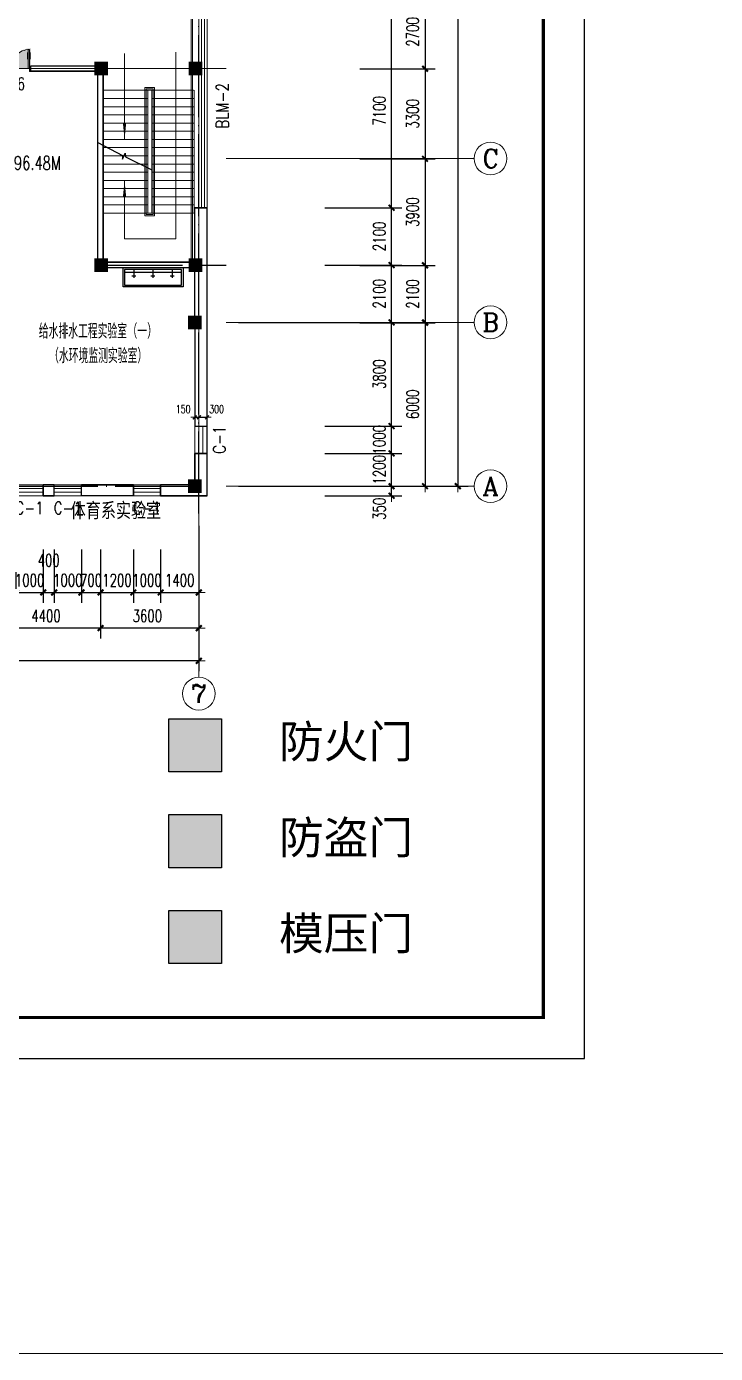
# Model space of a CAD drawing. Extents: x -220435 to 246757, y -381552 to -223577.
# Drawn here: x 97260 to 122495, y -381552 to -332947 of the extents above; entities that cross this region are included whole.
import ezdxf
from ezdxf.enums import TextEntityAlignment as Align

# ---------------------------------------------------------------- set-up
doc = ezdxf.new("R2010")
doc.units = 0
doc.header["$LTSCALE"] = 1500
doc.header["$MEASUREMENT"] = 0
doc.linetypes.add('DOTE', pattern=[2.42, 2, -0.2, 0.02, -0.2])
doc.layers.get('0').update_dxf_attribs({"linetype": 'CONTINUOUS'})
doc.layers.get('DEFPOINTS').update_dxf_attribs({"linetype": 'CONTINUOUS'})
for name, color, linetype in [('AXIS', 7, 'CONTINUOUS'), ('AXIS_TEXT', 7, 'CONTINUOUS'), ('COLUMN', 7, 'CONTINUOUS'), ('DOTE', 7, 'DOTE'), ('JELIBTLTC', 7, 'CONTINUOUS'), ('LVTRY', 7, 'CONTINUOUS'), ('PUB_WALL', 7, 'CONTINUOUS'), ('STAIR', 7, 'CONTINUOUS'), ('WALL', 7, 'CONTINUOUS'), ('WINDOW_TEXT', 7, 'CONTINUOUS'), ('模压门', 90, 'CONTINUOUS'), ('防火门', 10, 'CONTINUOUS'), ('防盗门', 180, 'CONTINUOUS')]:
    doc.layers.add(name, color=color, linetype=linetype)
for name, color, linetype, lineweight in [('PUB_DIM', 7, 'CONTINUOUS', 0), ('WINDOW', 7, 'CONTINUOUS', 0), ('我的', 7, 'CONTINUOUS', 0)]:
    doc.layers.add(name, color=color, linetype=linetype, lineweight=lineweight)
doc.styles.add('_SIMPLEX', font='SIMPLEX.shx', dxfattribs={"width": 0.8})
doc.styles.add('COMPLEX', font='COMPLEX')
doc.styles.add('DIM_FONT', font='TXT.shx', dxfattribs={"width": 0.7})
doc.styles.add('JELIBTLZX1', font='arial.ttf', dxfattribs={"width": 0.65})
doc.styles.add('SIMPLEX', font='SIMPLEX.SHX')
doc.dimstyles.new('AXIS', dxfattribs={"dimtxt": 300, "dimasz": 1, "dimexe": 250, "dimexo": 300, "dimgap": 150, "dimtad": 1, "dimdec": 0, "dimzin": 0, "dimdsep": 46, "dimtxsty": 'DIM_FONT', "dimblk": '_DIMX', "dimcen": 0.09, "dimse1": 1, "dimse2": 1, "dimclrt": 7, "dimadec": 0, "dimazin": 0, "dimtfac": 1, "dimtdec": 0, "dimtix": 1, "dimtmove": 2, "dimatfit": 3, "dimldrblk": '_DIMX', "dimfxl": 1, "dimtolj": 1, "dimtzin": 0, "dimarcsym": 0})
doc.dimstyles.new('DIMN150', dxfattribs={"dimscale": 1.5, "dimtxt": 300, "dimasz": 1, "dimexe": 250, "dimexo": 300, "dimgap": 150, "dimtad": 1, "dimdec": 0, "dimzin": 0, "dimdsep": 46, "dimtxsty": 'DIM_FONT', "dimblk": '_DIMX', "dimcen": 0.09, "dimclrt": 7, "dimadec": 0, "dimazin": 0, "dimtfac": 1, "dimtdec": 0, "dimtix": 1, "dimtmove": 2, "dimatfit": 3, "dimldrblk": '_DIMX', "dimfxl": 1, "dimtolj": 1, "dimtzin": 0, "dimarcsym": 0})

# ---------------------------------------------------------------- blocks, each defined once
blk = doc.blocks.new('_DIMX')
blk.add_line((-150, 0), (150, 0))
at = {"const_width": 50}
blk.add_lwpolyline([(-70, -70), (70, 70)], dxfattribs=at)
blk = doc.blocks.new('*D530')
at = {"layer": 'DEFPOINTS', "color": 0, "lineweight": 20}
for p in [(104572, -271193), (104572, -349783), (113057, -349783)]:
    blk.add_point(p, dxfattribs=at)
at = {"layer": 'PUB_DIM', "color": 0, "lineweight": -2}
for p, q in [((105022, -271193), (113432, -271193)), ((113057, -271194), (113057, -349781)), ((105022, -349783), (113432, -349783))]:
    blk.add_line(p, q, dxfattribs=at)
at = {"layer": 'PUB_DIM', "color": 0, "lineweight": -2, "xscale": 1.5, "yscale": 1.5, "zscale": 1.5}
for p, rotation in [((113057, -271193), 90), ((113057, -349783), 270)]:
    blk.add_blockref('_DIMX', p, dxfattribs=dict(at, rotation=rotation))
at = {"layer": 'PUB_DIM', "color": 7, "insert": (112607, -310488), "char_height": 450, "attachment_point": 5, "rotation": 90, "style": 'DIM_FONT'}
blk.add_mtext('\\A1;78590', dxfattribs=at)
blk = doc.blocks.new('*D531')
at = {"layer": 'DEFPOINTS', "color": 0, "lineweight": 20}
for p in [(99972, -351655), (101172, -351655), (101172, -353678)]:
    blk.add_point(p, dxfattribs=at)
at = {"layer": 'PUB_DIM', "color": 0, "lineweight": -2}
for p, q in [((99972, -352105), (99972, -354053)), ((101172, -352105), (101172, -354053)), ((99971, -353678), (99969, -353678)), ((99972, -353678), (101172, -353678)), ((101174, -353678), (101175, -353678))]:
    blk.add_line(p, q, dxfattribs=at)
at = {"layer": 'PUB_DIM', "color": 0, "lineweight": -2, "xscale": 1.5, "yscale": 1.5, "zscale": 1.5}
blk.add_blockref('_DIMX', (99972, -353678), dxfattribs=at)
at = {"layer": 'PUB_DIM', "color": 0, "lineweight": -2, "xscale": 1.5, "yscale": 1.5, "zscale": 1.5, "rotation": 180}
blk.add_blockref('_DIMX', (101172, -353678), dxfattribs=at)
at = {"layer": 'PUB_DIM', "color": 7, "insert": (100572, -353228), "char_height": 450, "attachment_point": 5, "style": 'DIM_FONT'}
blk.add_mtext('\\A1;1200', dxfattribs=at)
blk = doc.blocks.new('*D532')
at = {"layer": 'DEFPOINTS', "color": 0, "lineweight": 20}
for p in [(99972, -351655), (103572, -351655), (99972, -354983)]:
    blk.add_point(p, dxfattribs=at)
at = {"layer": 'PUB_DIM', "color": 0, "lineweight": -2}
for p, q in [((99972, -352105), (99972, -355358)), ((103572, -352105), (103572, -355358)), ((103571, -354983), (99974, -354983))]:
    blk.add_line(p, q, dxfattribs=at)
at = {"layer": 'PUB_DIM', "color": 0, "lineweight": -2, "xscale": 1.5, "yscale": 1.5, "zscale": 1.5, "rotation": 180}
blk.add_blockref('_DIMX', (99972, -354983), dxfattribs=at)
at = {"layer": 'PUB_DIM', "color": 0, "lineweight": -2, "xscale": 1.5, "yscale": 1.5, "zscale": 1.5}
blk.add_blockref('_DIMX', (103572, -354983), dxfattribs=at)
at = {"layer": 'PUB_DIM', "color": 7, "insert": (101687, -354533), "char_height": 450, "attachment_point": 5, "style": 'DIM_FONT'}
blk.add_mtext('\\A1;3600', dxfattribs=at)
blk = doc.blocks.new('*D533')
at = {"layer": 'DEFPOINTS', "color": 0, "lineweight": 20}
for p in [(61572, -350783), (103572, -350783), (61572, -356183)]:
    blk.add_point(p, dxfattribs=at)
at = {"layer": 'PUB_DIM', "color": 0, "lineweight": -2}
for p, q in [((61572, -351233), (61572, -356558)), ((103572, -351233), (103572, -356558)), ((103571, -356183), (61574, -356183))]:
    blk.add_line(p, q, dxfattribs=at)
at = {"layer": 'PUB_DIM', "color": 0, "lineweight": -2, "xscale": 1.5, "yscale": 1.5, "zscale": 1.5, "rotation": 180}
blk.add_blockref('_DIMX', (61572, -356183), dxfattribs=at)
at = {"layer": 'PUB_DIM', "color": 0, "lineweight": -2, "xscale": 1.5, "yscale": 1.5, "zscale": 1.5}
blk.add_blockref('_DIMX', (103572, -356183), dxfattribs=at)
at = {"layer": 'PUB_DIM', "color": 7, "insert": (82572, -355733), "char_height": 450, "attachment_point": 5, "style": 'DIM_FONT'}
blk.add_mtext('\\A1;42000', dxfattribs=at)
blk = doc.blocks.new('*D534')
at = {"layer": 'DEFPOINTS', "color": 0, "lineweight": 20}
for p in [(61572, -350783), (103572, -350783), (61572, -356183)]:
    blk.add_point(p, dxfattribs=at)
at = {"layer": 'PUB_DIM', "color": 0, "lineweight": -2}
for p, q in [((61572, -351233), (61572, -356558)), ((103572, -351233), (103572, -356558)), ((103571, -356183), (61574, -356183))]:
    blk.add_line(p, q, dxfattribs=at)
at = {"layer": 'PUB_DIM', "color": 0, "lineweight": -2, "xscale": 1.5, "yscale": 1.5, "zscale": 1.5, "rotation": 180}
blk.add_blockref('_DIMX', (61572, -356183), dxfattribs=at)
at = {"layer": 'PUB_DIM', "color": 0, "lineweight": -2, "xscale": 1.5, "yscale": 1.5, "zscale": 1.5}
blk.add_blockref('_DIMX', (103572, -356183), dxfattribs=at)
at = {"layer": 'PUB_DIM', "color": 7, "insert": (82572, -355733), "char_height": 450, "attachment_point": 5, "style": 'DIM_FONT'}
blk.add_mtext('\\A1;42000', dxfattribs=at)
blk = doc.blocks.new('*D443')
at = {"layer": 'DEFPOINTS', "color": 0, "lineweight": 20}
for p in [(95572, -351655), (99972, -351655), (95572, -354983)]:
    blk.add_point(p, dxfattribs=at)
at = {"layer": 'PUB_DIM', "color": 0, "lineweight": -2}
for p, q in [((95572, -352105), (95572, -355358)), ((99972, -352105), (99972, -355358)), ((99971, -354983), (95574, -354983))]:
    blk.add_line(p, q, dxfattribs=at)
at = {"layer": 'PUB_DIM', "color": 0, "lineweight": -2, "xscale": 1.5, "yscale": 1.5, "zscale": 1.5, "rotation": 180}
blk.add_blockref('_DIMX', (95572, -354983), dxfattribs=at)
at = {"layer": 'PUB_DIM', "color": 0, "lineweight": -2, "xscale": 1.5, "yscale": 1.5, "zscale": 1.5}
blk.add_blockref('_DIMX', (99972, -354983), dxfattribs=at)
at = {"layer": 'PUB_DIM', "color": 7, "insert": (97972, -354533), "char_height": 450, "attachment_point": 5, "style": 'DIM_FONT'}
blk.add_mtext('\\A1;4400', dxfattribs=at)
blk = doc.blocks.new('*D449')
at = {"layer": 'DEFPOINTS', "color": 0, "lineweight": 20}
for p in [(99272, -351655), (99972, -351655), (99972, -353678)]:
    blk.add_point(p, dxfattribs=at)
at = {"layer": 'PUB_DIM', "color": 0, "lineweight": -2}
for p, q in [((99272, -352105), (99272, -354053)), ((99972, -352105), (99972, -354053)), ((99271, -353678), (99269, -353678)), ((99272, -353678), (99972, -353678)), ((99974, -353678), (99975, -353678))]:
    blk.add_line(p, q, dxfattribs=at)
at = {"layer": 'PUB_DIM', "color": 0, "lineweight": -2, "xscale": 1.5, "yscale": 1.5, "zscale": 1.5}
blk.add_blockref('_DIMX', (99272, -353678), dxfattribs=at)
at = {"layer": 'PUB_DIM', "color": 0, "lineweight": -2, "xscale": 1.5, "yscale": 1.5, "zscale": 1.5, "rotation": 180}
blk.add_blockref('_DIMX', (99972, -353678), dxfattribs=at)
at = {"layer": 'PUB_DIM', "color": 7, "insert": (99622, -353228), "char_height": 450, "attachment_point": 5, "style": 'DIM_FONT'}
blk.add_mtext('\\A1;700', dxfattribs=at)
blk = doc.blocks.new('*D450')
at = {"layer": 'DEFPOINTS', "color": 0, "lineweight": 20}
for p in [(98272, -351655), (99272, -351655), (99272, -353678)]:
    blk.add_point(p, dxfattribs=at)
at = {"layer": 'PUB_DIM', "color": 0, "lineweight": -2}
for p, q in [((98272, -352105), (98272, -354053)), ((99272, -352105), (99272, -354053)), ((98271, -353678), (98269, -353678)), ((98272, -353678), (99272, -353678)), ((99274, -353678), (99275, -353678))]:
    blk.add_line(p, q, dxfattribs=at)
at = {"layer": 'PUB_DIM', "color": 0, "lineweight": -2, "xscale": 1.5, "yscale": 1.5, "zscale": 1.5}
blk.add_blockref('_DIMX', (98272, -353678), dxfattribs=at)
at = {"layer": 'PUB_DIM', "color": 0, "lineweight": -2, "xscale": 1.5, "yscale": 1.5, "zscale": 1.5, "rotation": 180}
blk.add_blockref('_DIMX', (99272, -353678), dxfattribs=at)
at = {"layer": 'PUB_DIM', "color": 7, "insert": (98772, -353228), "char_height": 450, "attachment_point": 5, "style": 'DIM_FONT'}
blk.add_mtext('\\A1;1000', dxfattribs=at)
blk = doc.blocks.new('*D451')
at = {"layer": 'DEFPOINTS', "color": 0, "lineweight": 20}
for p in [(97872, -351655), (98272, -351655), (98272, -353678)]:
    blk.add_point(p, dxfattribs=at)
at = {"layer": 'PUB_DIM', "color": 0, "lineweight": -2}
for p, q in [((97872, -352105), (97872, -354053)), ((98272, -352105), (98272, -354053)), ((97871, -353678), (97869, -353678)), ((97872, -353678), (98272, -353678)), ((98274, -353678), (98275, -353678))]:
    blk.add_line(p, q, dxfattribs=at)
at = {"layer": 'PUB_DIM', "color": 0, "lineweight": -2, "xscale": 1.5, "yscale": 1.5, "zscale": 1.5}
blk.add_blockref('_DIMX', (97872, -353678), dxfattribs=at)
at = {"layer": 'PUB_DIM', "color": 0, "lineweight": -2, "xscale": 1.5, "yscale": 1.5, "zscale": 1.5, "rotation": 180}
blk.add_blockref('_DIMX', (98272, -353678), dxfattribs=at)
at = {"layer": 'PUB_DIM', "color": 7, "insert": (98072, -352496), "char_height": 450, "attachment_point": 5, "style": 'DIM_FONT'}
blk.add_mtext('\\A1;400', dxfattribs=at)
blk = doc.blocks.new('*D452')
at = {"layer": 'DEFPOINTS', "color": 0, "lineweight": 20}
for p in [(96872, -351655), (97872, -351655), (97872, -353678)]:
    blk.add_point(p, dxfattribs=at)
at = {"layer": 'PUB_DIM', "color": 0, "lineweight": -2}
for p, q in [((96872, -352105), (96872, -354053)), ((97872, -352105), (97872, -354053)), ((96871, -353678), (96869, -353678)), ((96872, -353678), (97872, -353678)), ((97874, -353678), (97875, -353678))]:
    blk.add_line(p, q, dxfattribs=at)
at = {"layer": 'PUB_DIM', "color": 0, "lineweight": -2, "xscale": 1.5, "yscale": 1.5, "zscale": 1.5}
blk.add_blockref('_DIMX', (96872, -353678), dxfattribs=at)
at = {"layer": 'PUB_DIM', "color": 0, "lineweight": -2, "xscale": 1.5, "yscale": 1.5, "zscale": 1.5, "rotation": 180}
blk.add_blockref('_DIMX', (97872, -353678), dxfattribs=at)
at = {"layer": 'PUB_DIM', "color": 7, "insert": (97372, -353228), "char_height": 450, "attachment_point": 5, "style": 'DIM_FONT'}
blk.add_mtext('\\A1;1000', dxfattribs=at)
blk = doc.blocks.new('_WBLK')
for p, q in [((-0.5, 0.5), (0.5, 0.5)), ((0.5, 0.167), (-0.5, 0.167)), ((0.5, -0.167), (-0.5, -0.167)), ((-0.5, -0.5), (0.5, -0.5))]:
    blk.add_line(p, q)
at = {"layer": 'WINDOW_TEXT', "style": 'SIMPLEX', "flags": 9}
blk.add_attdef('A', text='', height=1, dxfattribs=at).set_placement((0, 1.5), align=Align.MIDDLE)
blk = doc.blocks.new('_FZH')
blk.add_solid([(-0.5, -0.5), (0.5, -0.5), (-0.5, 0.5), (0.5, 0.5)])
blk = doc.blocks.new('_LV16')
for p, q in [((-75.7, 264.7), (73.5, 264.7)), ((0, 0), (0, 329.6))]:
    blk.add_line(p, q)
blk.add_circle((0, 264.7), 16.2)
blk = doc.blocks.new('M_A20TUI')
for p, q in [((-0.483, 0.396), (-0.483, 0.235)), ((-0.467, 0.471), (-0.467, -0.062)), ((-0.433, 0.47), (-0.433, 0.004)), ((-0.417, 0.396), (-0.417, 0.235)), ((0.417, 0.396), (0.417, 0.235)), ((0.433, 0.47), (0.433, 0.004)), ((0.467, 0.471), (0.467, -0.062)), ((0.483, 0.396), (0.483, 0.235)), ((-0.5, 0.004), (-0.433, 0.004)), ((-0.5, 0.004), (-0.5, -0.062)), ((0.5, 0.004), (0.433, 0.004)), ((0.5, 0.004), (0.5, -0.062)), ((-0.5, -0.062), (-0.467, -0.062)), ((0.5, -0.062), (0.467, -0.062))]:
    blk.add_line(p, q)
for centre, start, end in [((-0.467, 0.004), 0, 90), ((0.467, 0.004), 90, 180)]:
    blk.add_arc(centre, 0.467, start, end)
blk = doc.blocks.new('*D412')
at = {"layer": 'DEFPOINTS', "color": 0, "lineweight": 20}
for p in [(107742, -343783), (110631, -343783), (107742, -347583)]:
    blk.add_point(p, dxfattribs=at)
at = {"layer": 'PUB_DIM', "color": 0, "lineweight": -2}
for p, q in [((108192, -343783), (111006, -343783)), ((110631, -347581), (110631, -343784)), ((108192, -347583), (111006, -347583))]:
    blk.add_line(p, q, dxfattribs=at)
at = {"layer": 'PUB_DIM', "color": 0, "lineweight": -2, "xscale": 1.5, "yscale": 1.5, "zscale": 1.5}
for p, rotation in [((110631, -343783), 90), ((110631, -347583), 270)]:
    blk.add_blockref('_DIMX', p, dxfattribs=dict(at, rotation=rotation))
at = {"layer": 'PUB_DIM', "color": 7, "insert": (110181, -345683), "char_height": 450, "attachment_point": 5, "rotation": 90, "style": 'DIM_FONT'}
blk.add_mtext('\\A1;3800', dxfattribs=at)
blk = doc.blocks.new('*D413')
at = {"layer": 'DEFPOINTS', "color": 0, "lineweight": 20}
for p in [(104572, -343783), (104572, -349783), (111857, -349783)]:
    blk.add_point(p, dxfattribs=at)
at = {"layer": 'PUB_DIM', "color": 0, "lineweight": -2}
for p, q in [((105022, -343783), (112232, -343783)), ((111857, -343784), (111857, -349781)), ((105022, -349783), (112232, -349783))]:
    blk.add_line(p, q, dxfattribs=at)
at = {"layer": 'PUB_DIM', "color": 0, "lineweight": -2, "xscale": 1.5, "yscale": 1.5, "zscale": 1.5}
for p, rotation in [((111857, -343783), 90), ((111857, -349783), 270)]:
    blk.add_blockref('_DIMX', p, dxfattribs=dict(at, rotation=rotation))
at = {"layer": 'PUB_DIM', "color": 7, "insert": (111407, -346783), "char_height": 450, "attachment_point": 5, "rotation": 90, "style": 'DIM_FONT'}
blk.add_mtext('\\A1;6000', dxfattribs=at)
blk = doc.blocks.new('*D307')
at = {"layer": 'DEFPOINTS', "color": 0, "lineweight": 20}
for p in [(107742, -349783), (110632, -349783), (107742, -350133)]:
    blk.add_point(p, dxfattribs=at)
at = {"layer": 'PUB_DIM', "color": 0, "lineweight": -2}
for p, q in [((108192, -349783), (111007, -349783)), ((110632, -349781), (110632, -349780)), ((110632, -350133), (110632, -349783)), ((108192, -350133), (111007, -350133)), ((110632, -350134), (110632, -350136))]:
    blk.add_line(p, q, dxfattribs=at)
at = {"layer": 'PUB_DIM', "color": 0, "lineweight": -2, "xscale": 1.5, "yscale": 1.5, "zscale": 1.5}
for p, rotation in [((110632, -349783), 270), ((110632, -350133), 90)]:
    blk.add_blockref('_DIMX', p, dxfattribs=dict(at, rotation=rotation))
at = {"layer": 'PUB_DIM', "color": 7, "insert": (110182, -350612), "char_height": 450, "attachment_point": 5, "rotation": 90, "style": 'DIM_FONT'}
blk.add_mtext('\\A1;350', dxfattribs=at)
blk = doc.blocks.new('*D308')
at = {"layer": 'DEFPOINTS', "color": 0, "lineweight": 20}
for p in [(107742, -348583), (110632, -348583), (107742, -349783)]:
    blk.add_point(p, dxfattribs=at)
at = {"layer": 'PUB_DIM', "color": 0, "lineweight": -2}
for p, q in [((108192, -348583), (111007, -348583)), ((110632, -348581), (110632, -348580)), ((110632, -349783), (110632, -348583)), ((108192, -349783), (111007, -349783)), ((110632, -349784), (110632, -349786))]:
    blk.add_line(p, q, dxfattribs=at)
at = {"layer": 'PUB_DIM', "color": 0, "lineweight": -2, "xscale": 1.5, "yscale": 1.5, "zscale": 1.5}
for p, rotation in [((110632, -348583), 270), ((110632, -349783), 90)]:
    blk.add_blockref('_DIMX', p, dxfattribs=dict(at, rotation=rotation))
at = {"layer": 'PUB_DIM', "color": 7, "insert": (110182, -349183), "char_height": 450, "attachment_point": 5, "rotation": 90, "style": 'DIM_FONT'}
blk.add_mtext('\\A1;1200', dxfattribs=at)
blk = doc.blocks.new('*D309')
at = {"layer": 'DEFPOINTS', "color": 0, "lineweight": 20}
for p in [(107742, -347583), (110631, -347583), (107742, -348583)]:
    blk.add_point(p, dxfattribs=at)
at = {"layer": 'PUB_DIM', "color": 0, "lineweight": -2}
for p, q in [((108192, -347583), (111006, -347583)), ((110631, -347581), (110631, -347580)), ((110631, -348583), (110631, -347583)), ((108192, -348583), (111006, -348583)), ((110631, -348584), (110631, -348586))]:
    blk.add_line(p, q, dxfattribs=at)
at = {"layer": 'PUB_DIM', "color": 0, "lineweight": -2, "xscale": 1.5, "yscale": 1.5, "zscale": 1.5}
for p, rotation in [((110631, -347583), 270), ((110631, -348583), 90)]:
    blk.add_blockref('_DIMX', p, dxfattribs=dict(at, rotation=rotation))
at = {"layer": 'PUB_DIM', "color": 7, "insert": (110181, -348083), "char_height": 450, "attachment_point": 5, "rotation": 90, "style": 'DIM_FONT'}
blk.add_mtext('\\A1;1000', dxfattribs=at)
blk = doc.blocks.new('_AXISO')
blk.add_circle((0, 0), 0.5)
at = {"layer": 'AXIS_TEXT', "style": 'COMPLEX', "width": 1.041667}
blk.add_attdef('A', text='', height=0.56, dxfattribs=at).set_placement((-0.25, -0.28), (0.25, -0.28), align=Align.FIT)
blk = doc.blocks.new('*D310')
at = {"layer": 'DEFPOINTS', "color": 0, "lineweight": 20}
for p in [(103572, -347260), (103872, -347260), (103872, -347260)]:
    blk.add_point(p, dxfattribs=at)
at = {"layer": 'PUB_DIM', "color": 0, "lineweight": -2}
for p, q in [((103571, -347260), (103570, -347260)), ((103572, -347260), (103872, -347260)), ((103873, -347260), (103874, -347260))]:
    blk.add_line(p, q, dxfattribs=at)
blk.add_blockref('_DIMX', (103572, -347260), dxfattribs=at)
at = {"layer": 'PUB_DIM', "color": 0, "lineweight": -2, "rotation": 180}
blk.add_blockref('_DIMX', (103872, -347260), dxfattribs=at)
at = {"layer": 'PUB_DIM', "color": 7, "insert": (104222, -346960), "char_height": 300, "attachment_point": 5, "style": 'DIM_FONT'}
blk.add_mtext('\\A1;300', dxfattribs=at)
blk = doc.blocks.new('*D311')
at = {"layer": 'DEFPOINTS', "color": 0, "lineweight": 20}
for p in [(103422, -347260), (103572, -347260), (103572, -347260)]:
    blk.add_point(p, dxfattribs=at)
at = {"layer": 'PUB_DIM', "color": 0, "lineweight": -2}
for p, q in [((103421, -347260), (103420, -347260)), ((103422, -347260), (103572, -347260)), ((103573, -347260), (103574, -347260))]:
    blk.add_line(p, q, dxfattribs=at)
blk.add_blockref('_DIMX', (103422, -347260), dxfattribs=at)
at = {"layer": 'PUB_DIM', "color": 0, "lineweight": -2, "rotation": 180}
blk.add_blockref('_DIMX', (103572, -347260), dxfattribs=at)
at = {"layer": 'PUB_DIM', "color": 7, "insert": (102997, -346960), "char_height": 300, "attachment_point": 5, "style": 'DIM_FONT'}
blk.add_mtext('\\A1;150', dxfattribs=at)
blk = doc.blocks.new('*D312')
at = {"layer": 'DEFPOINTS', "color": 0, "lineweight": 20}
for p in [(102172, -351655), (103572, -351655), (103572, -353678)]:
    blk.add_point(p, dxfattribs=at)
at = {"layer": 'PUB_DIM', "color": 0, "lineweight": -2}
for p, q in [((102172, -352105), (102172, -354053)), ((103572, -352105), (103572, -354053)), ((102174, -353678), (103571, -353678))]:
    blk.add_line(p, q, dxfattribs=at)
at = {"layer": 'PUB_DIM', "color": 0, "lineweight": -2, "xscale": 1.5, "yscale": 1.5, "zscale": 1.5, "rotation": 180}
blk.add_blockref('_DIMX', (102172, -353678), dxfattribs=at)
at = {"layer": 'PUB_DIM', "color": 0, "lineweight": -2, "xscale": 1.5, "yscale": 1.5, "zscale": 1.5}
blk.add_blockref('_DIMX', (103572, -353678), dxfattribs=at)
at = {"layer": 'PUB_DIM', "color": 7, "insert": (102872, -353228), "char_height": 450, "attachment_point": 5, "style": 'DIM_FONT'}
blk.add_mtext('\\A1;1400', dxfattribs=at)
blk = doc.blocks.new('*D313')
at = {"layer": 'DEFPOINTS', "color": 0, "lineweight": 20}
for p in [(101172, -351655), (102172, -351655), (102172, -353678)]:
    blk.add_point(p, dxfattribs=at)
at = {"layer": 'PUB_DIM', "color": 0, "lineweight": -2}
for p, q in [((101172, -352105), (101172, -354053)), ((102172, -352105), (102172, -354053)), ((101171, -353678), (101169, -353678)), ((101172, -353678), (102172, -353678)), ((102174, -353678), (102175, -353678))]:
    blk.add_line(p, q, dxfattribs=at)
at = {"layer": 'PUB_DIM', "color": 0, "lineweight": -2, "xscale": 1.5, "yscale": 1.5, "zscale": 1.5}
blk.add_blockref('_DIMX', (101172, -353678), dxfattribs=at)
at = {"layer": 'PUB_DIM', "color": 0, "lineweight": -2, "xscale": 1.5, "yscale": 1.5, "zscale": 1.5, "rotation": 180}
blk.add_blockref('_DIMX', (102172, -353678), dxfattribs=at)
at = {"layer": 'PUB_DIM', "color": 7, "insert": (101672, -353228), "char_height": 450, "attachment_point": 5, "style": 'DIM_FONT'}
blk.add_mtext('\\A1;1000', dxfattribs=at)
blk = doc.blocks.new('*D317')
at = {"layer": 'DEFPOINTS', "color": 0, "lineweight": 20}
for p in [(107742, -341684), (110631, -341684), (107742, -343784)]:
    blk.add_point(p, dxfattribs=at)
at = {"layer": 'PUB_DIM', "color": 0, "lineweight": -2}
for p, q in [((108192, -341684), (111006, -341684)), ((110631, -343783), (110631, -341686)), ((108192, -343784), (111006, -343784))]:
    blk.add_line(p, q, dxfattribs=at)
at = {"layer": 'PUB_DIM', "color": 0, "lineweight": -2, "xscale": 1.5, "yscale": 1.5, "zscale": 1.5}
for p, rotation in [((110631, -341684), 90), ((110631, -343784), 270)]:
    blk.add_blockref('_DIMX', p, dxfattribs=dict(at, rotation=rotation))
at = {"layer": 'PUB_DIM', "color": 7, "insert": (110181, -342734), "char_height": 450, "attachment_point": 5, "rotation": 90, "style": 'DIM_FONT'}
blk.add_mtext('\\A1;2100', dxfattribs=at)
blk = doc.blocks.new('*D318')
at = {"layer": 'DEFPOINTS', "color": 0, "lineweight": 20}
for p in [(107742, -339584), (110631, -339584), (107742, -341684)]:
    blk.add_point(p, dxfattribs=at)
at = {"layer": 'PUB_DIM', "color": 0, "lineweight": -2}
for p, q in [((108192, -339584), (111006, -339584)), ((110631, -341683), (110631, -339586)), ((108192, -341684), (111006, -341684))]:
    blk.add_line(p, q, dxfattribs=at)
at = {"layer": 'PUB_DIM', "color": 0, "lineweight": -2, "xscale": 1.5, "yscale": 1.5, "zscale": 1.5}
for p, rotation in [((110631, -339584), 90), ((110631, -341684), 270)]:
    blk.add_blockref('_DIMX', p, dxfattribs=dict(at, rotation=rotation))
at = {"layer": 'PUB_DIM', "color": 7, "insert": (110181, -340634), "char_height": 450, "attachment_point": 5, "rotation": 90, "style": 'DIM_FONT'}
blk.add_mtext('\\A1;2100', dxfattribs=at)
blk = doc.blocks.new('*D320')
at = {"layer": 'DEFPOINTS', "color": 0, "lineweight": 20}
for p in [(107742, -332484), (110631, -332484), (107742, -339584)]:
    blk.add_point(p, dxfattribs=at)
at = {"layer": 'PUB_DIM', "color": 0, "lineweight": -2}
for p, q in [((108192, -332484), (111006, -332484)), ((110631, -339583), (110631, -332486)), ((108192, -339584), (111006, -339584))]:
    blk.add_line(p, q, dxfattribs=at)
at = {"layer": 'PUB_DIM', "color": 0, "lineweight": -2, "xscale": 1.5, "yscale": 1.5, "zscale": 1.5}
for p, rotation in [((110631, -332484), 90), ((110631, -339584), 270)]:
    blk.add_blockref('_DIMX', p, dxfattribs=dict(at, rotation=rotation))
at = {"layer": 'PUB_DIM', "color": 7, "insert": (110181, -336034), "char_height": 450, "attachment_point": 5, "rotation": 90, "style": 'DIM_FONT'}
blk.add_mtext('\\A1;7100', dxfattribs=at)
blk = doc.blocks.new('*D321')
at = {"layer": 'DEFPOINTS', "color": 0, "lineweight": 20}
for p in [(109016, -334494), (109016, -337794), (111857, -337794)]:
    blk.add_point(p, dxfattribs=at)
at = {"layer": 'PUB_DIM', "color": 0, "lineweight": -2}
for p, q in [((109466, -334494), (112232, -334494)), ((111857, -334496), (111857, -337793)), ((109466, -337794), (112232, -337794))]:
    blk.add_line(p, q, dxfattribs=at)
at = {"layer": 'PUB_DIM', "color": 0, "lineweight": -2, "xscale": 1.5, "yscale": 1.5, "zscale": 1.5}
for p, rotation in [((111857, -334494), 90), ((111857, -337794), 270)]:
    blk.add_blockref('_DIMX', p, dxfattribs=dict(at, rotation=rotation))
at = {"layer": 'PUB_DIM', "color": 7, "insert": (111407, -336144), "char_height": 450, "attachment_point": 5, "rotation": 90, "style": 'DIM_FONT'}
blk.add_mtext('\\A1;3300', dxfattribs=at)
blk = doc.blocks.new('*D322')
at = {"layer": 'DEFPOINTS', "color": 0, "lineweight": 20}
for p in [(109016, -341694), (109016, -343794), (111857, -343794)]:
    blk.add_point(p, dxfattribs=at)
at = {"layer": 'PUB_DIM', "color": 0, "lineweight": -2}
for p, q in [((109466, -341694), (112232, -341694)), ((111857, -341696), (111857, -343793)), ((109466, -343794), (112232, -343794))]:
    blk.add_line(p, q, dxfattribs=at)
at = {"layer": 'PUB_DIM', "color": 0, "lineweight": -2, "xscale": 1.5, "yscale": 1.5, "zscale": 1.5}
for p, rotation in [((111857, -341694), 90), ((111857, -343794), 270)]:
    blk.add_blockref('_DIMX', p, dxfattribs=dict(at, rotation=rotation))
at = {"layer": 'PUB_DIM', "color": 7, "insert": (111407, -342744), "char_height": 450, "attachment_point": 5, "rotation": 90, "style": 'DIM_FONT'}
blk.add_mtext('\\A1;2100', dxfattribs=at)
blk = doc.blocks.new('*D323')
at = {"layer": 'DEFPOINTS', "color": 0, "lineweight": 20}
for p in [(109016, -337794), (109016, -341694), (111857, -341694)]:
    blk.add_point(p, dxfattribs=at)
at = {"layer": 'PUB_DIM', "color": 0, "lineweight": -2}
for p, q in [((109466, -337794), (112232, -337794)), ((111857, -337796), (111857, -341693)), ((109466, -341694), (112232, -341694))]:
    blk.add_line(p, q, dxfattribs=at)
at = {"layer": 'PUB_DIM', "color": 0, "lineweight": -2, "xscale": 1.5, "yscale": 1.5, "zscale": 1.5}
for p, rotation in [((111857, -337794), 90), ((111857, -341694), 270)]:
    blk.add_blockref('_DIMX', p, dxfattribs=dict(at, rotation=rotation))
at = {"layer": 'PUB_DIM', "color": 7, "insert": (111407, -339744), "char_height": 450, "attachment_point": 5, "rotation": 90, "style": 'DIM_FONT'}
blk.add_mtext('\\A1;3900', dxfattribs=at)
blk = doc.blocks.new('*D324')
at = {"layer": 'DEFPOINTS', "color": 0, "lineweight": 20}
for p in [(109016, -331794), (109016, -334494), (111857, -334494)]:
    blk.add_point(p, dxfattribs=at)
at = {"layer": 'PUB_DIM', "color": 0, "lineweight": -2}
for p, q in [((109466, -331794), (112232, -331794)), ((111857, -331796), (111857, -334493)), ((109466, -334494), (112232, -334494))]:
    blk.add_line(p, q, dxfattribs=at)
at = {"layer": 'PUB_DIM', "color": 0, "lineweight": -2, "xscale": 1.5, "yscale": 1.5, "zscale": 1.5}
for p, rotation in [((111857, -331794), 90), ((111857, -334494), 270)]:
    blk.add_blockref('_DIMX', p, dxfattribs=dict(at, rotation=rotation))
at = {"layer": 'PUB_DIM', "color": 7, "insert": (111407, -333144), "char_height": 450, "attachment_point": 5, "rotation": 90, "style": 'DIM_FONT'}
blk.add_mtext('\\A1;2700', dxfattribs=at)
blk = doc.blocks.new('_ARROW')
blk.add_solid([(0, 0), (-1, 0.1), (-1, -0.1)])

msp = doc.modelspace()

# ---------------------------------------------------------------- hatches: boundary and pattern name
at = {"layer": '模压门'}
msp.add_hatch(color=256, dxfattribs=at).paths.add_polyline_path([(104406.9, -365329.2), (102474.4, -365329.2), (102474.4, -367272.4), (104406.9, -367272.4)])
at = {"layer": '防火门'}
msp.add_hatch(color=256, dxfattribs=at).paths.add_polyline_path([(104406.9, -358301), (102474.4, -358301), (102474.4, -360244.2), (104406.9, -360244.2)])
at = {"layer": '防盗门'}
for points in [[(97424.1, -333738.8, 0.4142136), (96674.1, -334488.8), (97424.1, -334488.8)], [(104406.9, -361815.1), (102474.4, -361815.1), (102474.4, -363758.3), (104406.9, -363758.3)]]:
    msp.add_hatch(color=256, dxfattribs=at).paths.add_polyline_path(points)

# ---------------------------------------------------------------- linework, layer by layer
for points in [[(102474.4, -358301), (104406.9, -358301), (104406.9, -360244.2), (102474.4, -360244.2)], [(102474.4, -361815.1), (104406.9, -361815.1), (104406.9, -363758.3), (102474.4, -363758.3)], [(102474.4, -365329.2), (104406.9, -365329.2), (104406.9, -367272.4), (102474.4, -367272.4)]]:
    msp.add_lwpolyline(points, close=True)
at = {"layer": 'AXIS', "color": 250}
msp.add_lwpolyline([(117695.1, -253559.3), (30855, -253559.3), (30855, -370748.3), (117695.1, -370748.3)], close=True, dxfattribs=at)
at = {"layer": 'AXIS', "color": 0, "const_width": 120.2}
msp.add_lwpolyline([(116192.7, -255061.7), (32357.4, -255061.7), (32357.4, -369245.9), (116192.7, -369245.9)], close=True, dxfattribs=at)
at = {"layer": 'DOTE'}
for p, q in [((103572.4, -350782.5), (103572.4, -270192.5)), ((99972.4, -341682.5), (104572.4, -341682.5)), ((60572.4, -349782.5), (103542.4, -349782.5))]:
    msp.add_line(p, q, dxfattribs=at)
at = {"layer": 'LVTRY'}
for p, q in [((100794, -342480.9), (100794, -341790.9)), ((100854, -341850.9), (100854, -342420.9)), ((102934, -341850.9), (100854, -341850.9)), ((102934, -341950.9), (100854, -341950.9)), ((102934, -342420.9), (102934, -341850.9)), ((102994, -341790.9), (102994, -342480.9)), ((102994, -342480.9), (100794, -342480.9)), ((100854, -342420.9), (102934, -342420.9))]:
    msp.add_line(p, q, dxfattribs=at)
at = {"layer": 'PUB_DIM'}
for p, q in [((103572.4, -356782.5), (103572.4, -276192.5)), ((56759.7, -334482.5), (104572.4, -334482.5)), ((113656.5, -337782.5), (104572.4, -337782.5)), ((113656.5, -343782.5), (104572.4, -343782.5)), ((113656.5, -349782.5), (104572.4, -349782.5)), ((103572.4, -356782.5), (103572.4, -350782.5)), ((103572.4, -356782.5), (103572.4, -350782.5))]:
    msp.add_line(p, q, dxfattribs=at)
for points in [[(100849.9, -338582.5), (100849.9, -340728.5), (102733.7, -340728.5), (102733.7, -333883.7)], [(100849.9, -337082.5), (100849.9, -333936.5)]]:
    msp.add_lwpolyline(points, dxfattribs=at)
at = {"layer": 'PUB_WALL'}
for p, q in [((97422.4, -334582.5), (97422.4, -334382.5)), ((97422.4, -334382.5), (100072.4, -334382.5)), ((97422.4, -334582.5), (97422.4, -334382.5)), ((97422.4, -334382.5), (100072.4, -334382.5)), ((100072.4, -341582.5), (100072.4, -334382.5)), ((100072.4, -334382.5), (100072.4, -341582.5)), ((97422.4, -334582.5), (99872.4, -334582.5)), ((99872.4, -334582.5), (97422.4, -334582.5)), ((99872.4, -341782.5), (99872.4, -334582.5)), ((99872.4, -341782.5), (99872.4, -334582.5)), ((103422.4, -341582.5), (103422.4, -339582.5)), ((103422.4, -339582.5), (103872.4, -339582.5)), ((103422.4, -341582.5), (103422.4, -339582.5)), ((103872.4, -339582.5), (103422.4, -339582.5)), ((103872.4, -350132.5), (103872.4, -339582.5)), ((103872.4, -350132.5), (103872.4, -339582.5)), ((103422.4, -341582.5), (100072.4, -341582.5)), ((100072.4, -341582.5), (103422.4, -341582.5)), ((103422.4, -341782.5), (99872.4, -341782.5)), ((103422.4, -341782.5), (99872.4, -341782.5)), ((103422.4, -343682.5), (103422.4, -341782.5)), ((103422.4, -343682.5), (103422.4, -341782.5)), ((103422.4, -343882.5), (103422.4, -347582.5)), ((103422.4, -343882.5), (103422.4, -347582.5)), ((103422.4, -347582.5), (103872.4, -347582.5)), ((103422.4, -347582.5), (103872.4, -347582.5)), ((103422.4, -348582.5), (103872.4, -348582.5)), ((103422.4, -349732.5), (103422.4, -348582.5)), ((103872.4, -348582.5), (103422.4, -348582.5)), ((103422.4, -348582.5), (103422.4, -349732.5)), ((98272.4, -349732.5), (97872.4, -349732.5)), ((97872.4, -350132.5), (97872.4, -349732.5)), ((98272.4, -349732.5), (97872.4, -349732.5)), ((97872.4, -349732.5), (97872.4, -350132.5)), ((98272.4, -350132.5), (98272.4, -349732.5)), ((98272.4, -350132.5), (98272.4, -349732.5)), ((101172.4, -349732.5), (99272.4, -349732.5)), ((99272.4, -350132.5), (99272.4, -349732.5)), ((99272.4, -350132.5), (99272.4, -349732.5)), ((99272.4, -349732.5), (101172.4, -349732.5)), ((101172.4, -350132.5), (101172.4, -349732.5)), ((101172.4, -349732.5), (101172.4, -350132.5)), ((102172.4, -350132.5), (102172.4, -349732.5)), ((103422.4, -349732.5), (102172.4, -349732.5)), ((103422.4, -349732.5), (102172.4, -349732.5)), ((102172.4, -349732.5), (102172.4, -350132.5)), ((98272.4, -350132.5), (97872.4, -350132.5)), ((97872.4, -350132.5), (98272.4, -350132.5)), ((101172.4, -350132.5), (99272.4, -350132.5)), ((101172.4, -350132.5), (99272.4, -350132.5)), ((103872.4, -350132.5), (102172.4, -350132.5)), ((102172.4, -350132.5), (103872.4, -350132.5))]:
    msp.add_line(p, q, dxfattribs=at)
at = {"layer": 'STAIR'}
for p, q in [((99872.4, -337192.2), (100771.1, -337667.2)), ((100771.1, -337667.2), (100772.1, -337801.4)), ((100772.1, -337801.4), (100877.8, -337585.9)), ((100877.8, -337585.9), (100878.8, -337720.1)), ((100878.8, -337720.1), (101847.4, -338195.1))]:
    msp.add_line(p, q, dxfattribs=at)
at = {"layer": 'WALL'}
for p, q in [((97422.4, -334582.5), (97422.4, -334382.5)), ((97422.4, -334382.5), (100072.4, -334382.5)), ((100072.4, -341582.5), (100072.4, -334382.5)), ((97422.4, -334582.5), (99872.4, -334582.5)), ((99872.4, -341782.5), (99872.4, -334582.5)), ((103422.4, -341582.5), (103422.4, -339582.5)), ((103422.4, -339582.5), (103872.4, -339582.5)), ((103872.4, -350132.5), (103872.4, -339582.5)), ((103422.4, -341582.5), (100072.4, -341582.5)), ((103422.4, -341782.5), (99872.4, -341782.5)), ((103422.4, -343682.5), (103422.4, -341782.5)), ((103422.4, -343882.5), (103422.4, -347582.5)), ((103422.4, -347582.5), (103872.4, -347582.5)), ((103422.4, -348582.5), (103872.4, -348582.5)), ((103422.4, -349732.5), (103422.4, -348582.5)), ((98272.4, -349732.5), (97872.4, -349732.5)), ((97872.4, -350132.5), (97872.4, -349732.5)), ((98272.4, -350132.5), (98272.4, -349732.5)), ((101172.4, -349732.5), (99272.4, -349732.5)), ((99272.4, -350132.5), (99272.4, -349732.5)), ((101172.4, -350132.5), (101172.4, -349732.5)), ((102172.4, -350132.5), (102172.4, -349732.5)), ((103422.4, -349732.5), (102172.4, -349732.5)), ((98272.4, -350132.5), (97872.4, -350132.5)), ((101172.4, -350132.5), (99272.4, -350132.5)), ((103872.4, -350132.5), (102172.4, -350132.5))]:
    msp.add_line(p, q, dxfattribs=at)
at = {"layer": 'WINDOW'}
for p, q in [((103294, -341433.1), (103294, -331782.5)), ((103344, -341433.1), (103344, -331782.5)), ((103671.2, -332482.5), (103671.2, -339582.5)), ((103773.3, -332482.5), (103773.3, -339582.5)), ((103871.2, -332482.5), (103871.2, -339582.5)), ((100072.4, -335282.5), (103372.4, -335282.5)), ((101597.4, -339882.5), (101597.4, -335182.5)), ((101597.4, -335182.5), (101947.4, -335182.5)), ((101647.4, -339832.5), (101647.4, -335232.5)), ((101647.4, -335232.5), (101897.4, -335232.5)), ((101697.4, -339782.5), (101697.4, -335282.5)), ((101847.4, -339782.5), (101847.4, -335282.5)), ((101897.4, -339832.5), (101897.4, -335232.5)), ((101947.4, -339882.5), (101947.4, -335182.5)), ((103394, -339782.5), (103394, -335282.5)), ((100072.4, -335582.5), (101697.4, -335582.5)), ((101847.4, -335582.5), (103372.4, -335582.5)), ((100072.4, -335882.5), (101697.4, -335882.5)), ((100072.4, -336182.5), (101697.4, -336182.5)), ((101847.4, -335882.5), (103372.4, -335882.5)), ((101847.4, -336182.5), (103372.4, -336182.5)), ((100072.4, -336482.5), (101697.4, -336482.5)), ((100072.4, -336782.5), (101697.4, -336782.5)), ((101847.4, -336482.5), (103372.4, -336482.5)), ((101847.4, -336782.5), (103372.4, -336782.5)), ((100072.4, -337082.5), (101697.4, -337082.5)), ((101847.4, -337082.5), (103372.4, -337082.5)), ((100072.4, -337382.5), (101697.4, -337382.5)), ((100072.4, -337682.5), (101697.4, -337682.5)), ((101847.4, -337382.5), (103372.4, -337382.5)), ((101847.4, -337682.5), (103372.4, -337682.5)), ((100072.4, -337982.5), (101697.4, -337982.5)), ((100072.4, -338282.5), (101697.4, -338282.5)), ((101847.4, -337982.5), (103372.4, -337982.5)), ((101847.4, -338282.5), (103372.4, -338282.5)), ((100072.4, -338582.5), (101697.4, -338582.5)), ((101847.4, -338582.5), (103372.4, -338582.5)), ((100072.4, -338882.5), (101697.4, -338882.5)), ((100072.4, -339182.5), (101697.4, -339182.5)), ((101847.4, -338882.5), (103372.4, -338882.5)), ((101847.4, -339182.5), (103372.4, -339182.5)), ((100072.4, -339482.5), (101697.4, -339482.5)), ((101847.4, -339482.5), (103372.4, -339482.5)), ((100072.4, -339782.5), (103372.4, -339782.5)), ((100072.4, -339782.5), (103372.4, -339782.5)), ((101597.4, -339882.5), (101947.4, -339882.5)), ((101647.4, -339832.5), (101897.4, -339832.5))]:
    msp.add_line(p, q, dxfattribs=at)
at = {"layer": '我的', "linetype": 'ByBlock', "lineweight": 20}
msp.add_lwpolyline([(-220435.3, -223577.2), (246757, -223577.2), (246757, -381551.9), (-220435.3, -381551.9)], close=True, dxfattribs=at)

# ---------------------------------------------------------------- block references
at = {"layer": 'COLUMN', "xscale": 500, "yscale": 500, "zscale": 500}
for p in [(99994, -334482.5), (103444, -334482.5), (99994, -341682.5), (103444, -341682.5), (103422.4, -343782.5), (103422.4, -349782.5)]:
    msp.add_blockref('_FZH', p, dxfattribs=at)
at = {"layer": 'LVTRY', "rotation": 180}
for p in [(101188.7, -341820.9), (101888.7, -341820.9), (102588.7, -341820.9)]:
    msp.add_blockref('_LV16', p, dxfattribs=at)
at = {"layer": 'PUB_DIM', "xscale": 600, "yscale": 600, "zscale": 600}
for p, rotation in [((100849.9, -337082.5), 270), ((100849.9, -338582.5), 90)]:
    msp.add_blockref('_ARROW', p, dxfattribs=dict(at, rotation=rotation))
at = {"layer": 'PUB_DIM'}
ref = msp.add_blockref('_AXISO', (114256.5, -337782.5), dxfattribs=dict(at, xscale=1200, yscale=1200, zscale=1200))
ref.add_attrib('A', 'C', dxfattribs={"layer": 'AXIS_TEXT', "height": 672, "style": 'COMPLEX', "width": 1.25}).set_placement((113956.5, -338118.5), (114556.5, -338118.5), align=Align.FIT)
ref = msp.add_blockref('_AXISO', (114256.5, -343782.5), dxfattribs=dict(at, xscale=1200, yscale=1200, zscale=1200))
ref.add_attrib('A', 'B', dxfattribs={"layer": 'AXIS_TEXT', "height": 672, "style": 'COMPLEX', "width": 1.102941}).set_placement((113956.5, -344118.5), (114556.5, -344118.5), align=Align.FIT)
at = {"layer": 'PUB_DIM', "xscale": 1200, "yscale": 1200, "zscale": 1200}
msp.add_blockref('_AXISO', (114256.5, -349782.5), dxfattribs=at).add_auto_attribs({'A': 'A'})
at = {"layer": 'PUB_DIM'}
ref = msp.add_blockref('_AXISO', (103572.4, -357382.5), dxfattribs=dict(at, xscale=1200, yscale=1200, zscale=1200))
ref.add_attrib('A', '7', dxfattribs={"layer": 'AXIS_TEXT', "height": 672, "style": 'COMPLEX', "width": 1.339286}).set_placement((103272.4, -357718.5), (103872.4, -357718.5), align=Align.FIT)
at = {"layer": 'WINDOW'}
ref = msp.add_blockref('M_A20TUI', (96672.4, -334495.2), dxfattribs=dict(at, xscale=-1500, yscale=-1500, zscale=1500, rotation=180))
ref.add_attrib('A', 'M-6', dxfattribs={"layer": 'WINDOW_TEXT', "height": 450, "style": '_SIMPLEX', "width": 0.8, "flags": 8}).set_placement((96672.4, -335045.2), align=Align.MIDDLE)
ref = msp.add_blockref('_WBLK', (103647.4, -348082.5), dxfattribs=dict(at, xscale=1000, yscale=450.0000000000582, zscale=1000, rotation=270))
ref.add_attrib('A', 'C-1', dxfattribs={"layer": 'WINDOW_TEXT', "height": 450, "rotation": 90, "style": '_SIMPLEX', "width": 0.8, "flags": 8}).set_placement((104322.4, -348082.5), align=Align.MIDDLE)
ref = msp.add_blockref('_WBLK', (97372.4, -349932.5), dxfattribs=dict(at, xscale=1000, yscale=400, zscale=1000, rotation=180))
ref.add_attrib('A', 'C-1', dxfattribs={"layer": 'WINDOW_TEXT', "height": 450, "style": '_SIMPLEX', "width": 0.8, "flags": 8}).set_placement((97372.4, -350582.5), align=Align.MIDDLE)
ref = msp.add_blockref('_WBLK', (98772.4, -349932.5), dxfattribs=dict(at, xscale=1000, yscale=400, zscale=1000, rotation=180))
ref.add_attrib('A', 'C-1', dxfattribs={"layer": 'WINDOW_TEXT', "height": 450, "style": '_SIMPLEX', "width": 0.8, "flags": 8}).set_placement((98772.4, -350582.5), align=Align.MIDDLE)
ref = msp.add_blockref('_WBLK', (101672.4, -349932.5), dxfattribs=dict(at, xscale=1000, yscale=400, zscale=1000, rotation=180))
ref.add_attrib('A', 'C-1', dxfattribs={"layer": 'WINDOW_TEXT', "height": 450, "style": '_SIMPLEX', "width": 0.8, "flags": 8}).set_placement((101672.4, -350582.5), align=Align.MIDDLE)

# ---------------------------------------------------------------- texts
at = {"layer": 'AXIS', "color": 250, "char_height": 1200, "width": 8327.344, "attachment_point": 1}
for s, insert in [('{\\fSimHei|b0|i0|c134|p2;\\C5;防火门}', (106506.7, -358537.1)), ('{\\fSimHei|b0|i0|c134|p2;\\C5;防盗门}', (106506.7, -362051.2)), ('{\\fSimHei|b0|i0|c134|p2;\\C5;模压门}', (106506.7, -365565.3))]:
    msp.add_mtext(s, dxfattribs=dict(at, insert=insert))
at = {"layer": 'JELIBTLTC', "style": 'JELIBTLZX1', "width": 0.75}
msp.add_text('体育系实验室', height=540, dxfattribs=at).set_placement((98877.6, -350937.3))
at = {"layer": 'WINDOW', "style": 'SIMPLEX', "width": 0.8}
msp.add_text('BLM-2', height=450, rotation=90, dxfattribs=at).set_placement((104661.3, -336681.4))
at = {"layer": '我的', "linetype": 'ByBlock', "lineweight": 20, "style": 'DIM_FONT'}
for s, insert, char_height, width, attachment_point in [('{\\C3;96.48M}', (96800.4, -337696.4), 500, 2654.695, 1), ('{\\Fcomplex,stk|c134;给水排水工程实验室\\Fcomplex,hztxt|c134;（\\Fcomplex,stk|c134;一\\Fcomplex,hztxt|c134;）\\P（\\Fcomplex,stk|c134;水环境监测实验室\\Fcomplex,hztxt|c134;）}', (99882.7, -343837.7), 540, 5190.34, 2)]:
    msp.add_mtext(s, dxfattribs=dict(at, insert=insert, char_height=char_height, width=width, attachment_point=attachment_point))

# ---------------------------------------------------------------- dimensions: what is measured, and where the dimension line sits
at = {"layer": 'PUB_DIM'}
for p1, p2, distance, picture, middle in [((104572.4, -271192.5), (104572.4, -349782.5), 8484.1, '*D530', (112606.5, -310487.5)), ((107741.6, -339584), (107741.6, -332484), -2889.3, '*D320', (110180.9, -336034)), ((107741.6, -341684), (107741.6, -339584), -2889.3, '*D318', (110180.9, -340634)), ((107741.6, -343784), (107741.6, -341684), -2889.3, '*D317', (110180.9, -342734)), ((107741.6, -347582.7), (107741.6, -343782.5), -2889.3, '*D412', (110180.9, -345682.6)), ((107741.6, -348582.7), (107741.6, -347582.7), -2889.3, '*D309', (110180.9, -348082.7)), ((107741.6, -349782.5), (107741.6, -348582.7), -2890.1, '*D308', (110181.7, -349182.6)), ((103572.4, -350782.5), (61572.4, -350782.5), 5400, '*D533', (82572.4, -355732.5)), ((103572.4, -350782.5), (61572.4, -350782.5), 5400, '*D534', (82572.4, -355732.5)), ((96872.4, -351654.6), (97872.4, -351654.6), -2023, '*D452', (97372.4, -353227.5)), ((98272.4, -351654.6), (99272.4, -351654.6), -2023, '*D450', (98772.4, -353227.5)), ((99272.4, -351654.6), (99972.4, -351654.6), -2023, '*D449', (99622.4, -353227.5)), ((99972.4, -351654.6), (101172.4, -351654.6), -2023, '*D531', (100572.4, -353227.5)), ((101172.4, -351654.6), (102172.4, -351654.6), -2023, '*D313', (101672.4, -353227.5)), ((102172.4, -351654.6), (103572.4, -351654.6), -2023, '*D312', (102872.4, -353227.5))]:
    dim = msp.add_aligned_dim(p1=p1, p2=p2, distance=distance, dimstyle='DIMN150', dxfattribs=at)
    dim.commit()
    dim.dimension.update_dxf_attribs({"geometry": picture, "text_midpoint": middle})
for base, p1, p2, picture, middle in [((111856.5, -334494.3), (109015.9, -331794.3), (109015.9, -334494.3), '*D324', (111406.5, -333144.3)), ((111856.5, -337794.3), (109015.9, -334494.3), (109015.9, -337794.3), '*D321', (111406.5, -336144.3)), ((111856.5, -341694.3), (109015.9, -337794.3), (109015.9, -341694.3), '*D323', (111406.5, -339744.3)), ((111856.5, -343794.3), (109015.9, -341694.3), (109015.9, -343794.3), '*D322', (111406.5, -342744.3)), ((111856.5, -349782.5), (104572.4, -343782.5), (104572.4, -349782.5), '*D413', (111406.5, -346782.5))]:
    dim = msp.add_linear_dim(base=base, p1=p1, p2=p2, angle=90, dimstyle='DIMN150', dxfattribs=at)
    dim.commit()
    dim.dimension.update_dxf_attribs({"geometry": picture, "text_midpoint": middle})
for base, p1, p2, angle, dimstyle, picture, middle in [((103572.4, -347260.4), (103422.4, -347260.4), (103572.4, -347260.4), 0, 'AXIS', '*D311', (102997.4, -346960.4)), ((110631.7, -349782.5), (107741.6, -350132.5), (107741.6, -349782.5), 90, 'DIMN150', '*D307', (110181.7, -350612.4)), ((95572.4, -354982.5), (99972.4, -351654.6), (95572.4, -351654.6), 180, 'DIMN150', '*D443', (97972.4, -354532.5)), ((98272.4, -353677.5), (97872.4, -351654.6), (98272.4, -351654.6), 0, 'DIMN150', '*D451', (98072.4, -352495.9)), ((99972.4, -354982.5), (103572.4, -351654.6), (99972.4, -351654.6), 180, 'DIMN150', '*D532', (101687.4, -354532.5))]:
    dim = msp.add_linear_dim(base=base, p1=p1, p2=p2, angle=angle, dimstyle=dimstyle, dxfattribs=at)
    dim.commit()
    dim.dimension.update_dxf_attribs({"geometry": picture, "text_midpoint": middle, "dimtype": 161})
dim = msp.add_linear_dim(base=(103872.4, -347260.4), p1=(103572.4, -347260.4), p2=(103872.4, -347260.4), dimstyle='AXIS', dxfattribs=at)
dim.commit()
dim.dimension.update_dxf_attribs({"geometry": '*D310', "text_midpoint": (104222.4, -346960.4), "dimtype": 160})

doc.saveas('drawing.dxf')
